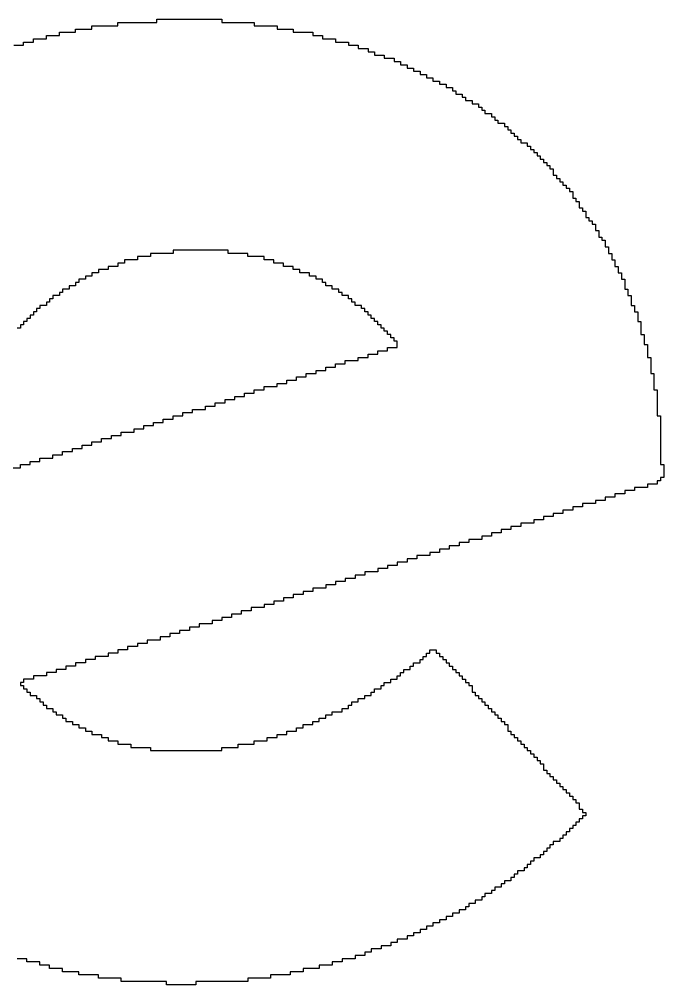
# Model space of a CAD drawing. Header units: millimetres. Extents: x -3.3 to 49.3, y -30.5 to 0.
# Drawn here: x 43.3 to 44.846, y -5.077 to -2.762 of the extents above; entities that cross this region are included whole.
import ezdxf

# ---------------------------------------------------------------- set-up
doc = ezdxf.new("R2010")
doc.units = ezdxf.units.MM
doc.layers.add('TopOverlay', color=2, linetype='Continuous')

msp = doc.modelspace()

# ---------------------------------------------------------------- linework, layer by layer
at = {"layer": 'TopOverlay'}
for p, q in [((43.4746, -2.7853), (43.4746, -2.7775)), ((43.4746, -2.7775), (43.5369, -2.7775)), ((43.5369, -2.7775), (43.5369, -2.7697)), ((43.5369, -2.7697), (43.6304, -2.7697)), ((43.6304, -2.7697), (43.6304, -2.7619)), ((43.6304, -2.7619), (43.7863, -2.7619)), ((43.7863, -2.7619), (43.7863, -2.7697)), ((43.7863, -2.7697), (43.8643, -2.7697)), ((43.8643, -2.7697), (43.8643, -2.7775)), ((43.8643, -2.7775), (43.9188, -2.7775)), ((43.9188, -2.7775), (43.9188, -2.7853)), ((43.3654, -2.8087), (43.3654, -2.8009)), ((43.3654, -2.8009), (43.3966, -2.8009)), ((43.3966, -2.8009), (43.3966, -2.7931)), ((43.3966, -2.7931), (43.4356, -2.7931)), ((43.4356, -2.7931), (43.4356, -2.7853)), ((43.4356, -2.7853), (43.4746, -2.7853)), ((43.9188, -2.7853), (43.9578, -2.7853)), ((43.9578, -2.7853), (43.9578, -2.7931)), ((43.9578, -2.7931), (44.0046, -2.7931)), ((44.0046, -2.7931), (44.0046, -2.8009)), ((44.0046, -2.8009), (44.0279, -2.8009)), ((44.0279, -2.8009), (44.0279, -2.8087)), ((43.3109, -2.8243), (43.3109, -2.8165)), ((43.3109, -2.8165), (43.3343, -2.8165)), ((43.3343, -2.8165), (43.3343, -2.8087)), ((43.3343, -2.8087), (43.3654, -2.8087)), ((44.0279, -2.8087), (44.0591, -2.8087)), ((44.0591, -2.8087), (44.0591, -2.8165)), ((44.0591, -2.8165), (44.0903, -2.8165)), ((44.0903, -2.8165), (44.0903, -2.8243)), ((43.2875, -2.8243), (43.3109, -2.8243)), ((44.0903, -2.8243), (44.1137, -2.8243)), ((44.1137, -2.8243), (44.1137, -2.8321)), ((44.1137, -2.8321), (44.1371, -2.8321)), ((44.1371, -2.8321), (44.1371, -2.8399)), ((44.1371, -2.8399), (44.1526, -2.8399)), ((44.1526, -2.8399), (44.1526, -2.8476)), ((44.1526, -2.8476), (44.176, -2.8476)), ((44.176, -2.8476), (44.176, -2.8554)), ((44.176, -2.8554), (44.1994, -2.8554)), ((44.1994, -2.8554), (44.1994, -2.8632)), ((44.1994, -2.8632), (44.215, -2.8632)), ((44.215, -2.8632), (44.215, -2.871)), ((44.215, -2.871), (44.2306, -2.871)), ((44.2306, -2.871), (44.2306, -2.8788)), ((44.2306, -2.8788), (44.2462, -2.8788)), ((44.2462, -2.8788), (44.2462, -2.8866)), ((44.2462, -2.8866), (44.2618, -2.8866)), ((44.2618, -2.8866), (44.2618, -2.8944)), ((44.2618, -2.8944), (44.2774, -2.8944)), ((44.2774, -2.8944), (44.2774, -2.9022)), ((44.2774, -2.9022), (44.2929, -2.9022)), ((44.2929, -2.9022), (44.2929, -2.91)), ((44.2929, -2.91), (44.3085, -2.91)), ((44.3085, -2.91), (44.3085, -2.9178)), ((44.3085, -2.9178), (44.3241, -2.9178)), ((44.3241, -2.9178), (44.3241, -2.9256)), ((44.3241, -2.9256), (44.3397, -2.9256)), ((44.3397, -2.9256), (44.3397, -2.9334)), ((44.3397, -2.9334), (44.3475, -2.9334)), ((44.3475, -2.9334), (44.3475, -2.9412)), ((44.3475, -2.9412), (44.3631, -2.9412)), ((44.3631, -2.9412), (44.3631, -2.949)), ((44.3631, -2.949), (44.3709, -2.949)), ((44.3709, -2.949), (44.3709, -2.9568)), ((44.3709, -2.9568), (44.3865, -2.9568)), ((44.3865, -2.9568), (44.3865, -2.9646)), ((44.3865, -2.9646), (44.4021, -2.9646)), ((44.4021, -2.9646), (44.4021, -2.9724)), ((44.4021, -2.9724), (44.4099, -2.9724)), ((44.4099, -2.9724), (44.4099, -2.9801)), ((44.4099, -2.9801), (44.4176, -2.9801)), ((44.4176, -2.9801), (44.4176, -2.9879)), ((44.4176, -2.9879), (44.4332, -2.9879)), ((44.4332, -2.9879), (44.4332, -2.9957)), ((44.4332, -2.9957), (44.441, -2.9957)), ((44.441, -2.9957), (44.441, -3.0035)), ((44.441, -3.0035), (44.4488, -3.0035)), ((44.4488, -3.0035), (44.4488, -3.0113)), ((44.4488, -3.0113), (44.4644, -3.0113)), ((44.4644, -3.0113), (44.4644, -3.0191)), ((44.4644, -3.0191), (44.4722, -3.0191)), ((44.4722, -3.0191), (44.4722, -3.0269)), ((44.4722, -3.0269), (44.48, -3.0269)), ((44.48, -3.0269), (44.48, -3.0347)), ((44.48, -3.0347), (44.4878, -3.0347)), ((44.4878, -3.0347), (44.4878, -3.0425)), ((44.4878, -3.0425), (44.4956, -3.0425)), ((44.4956, -3.0425), (44.4956, -3.0503)), ((44.4956, -3.0503), (44.5034, -3.0503)), ((44.5034, -3.0503), (44.5034, -3.0581)), ((44.5034, -3.0581), (44.519, -3.0581)), ((44.519, -3.0581), (44.519, -3.0659)), ((44.519, -3.0659), (44.5268, -3.0659)), ((44.5268, -3.0659), (44.5268, -3.0737)), ((44.5268, -3.0737), (44.5346, -3.0737)), ((44.5346, -3.0737), (44.5346, -3.0815)), ((44.5346, -3.0815), (44.5424, -3.0815)), ((44.5424, -3.0815), (44.5424, -3.0893)), ((44.5424, -3.0893), (44.5501, -3.0893)), ((44.5501, -3.0893), (44.5501, -3.0971)), ((44.5501, -3.0971), (44.5579, -3.0971)), ((44.5579, -3.0971), (44.5579, -3.1049)), ((44.5579, -3.1049), (44.5657, -3.1049)), ((44.5657, -3.1049), (44.5657, -3.1126)), ((44.5657, -3.1126), (44.5735, -3.1126)), ((44.5735, -3.1126), (44.5735, -3.1204)), ((44.5735, -3.1204), (44.5813, -3.1204)), ((44.5813, -3.1204), (44.5813, -3.136)), ((44.5813, -3.136), (44.5891, -3.136)), ((44.5891, -3.136), (44.5891, -3.1438)), ((44.5891, -3.1438), (44.5969, -3.1438)), ((44.5969, -3.1438), (44.5969, -3.1516)), ((44.5969, -3.1516), (44.6047, -3.1516)), ((44.6047, -3.1516), (44.6047, -3.1594)), ((44.6047, -3.1594), (44.6125, -3.1594)), ((44.6125, -3.1594), (44.6125, -3.1672)), ((44.6125, -3.1672), (44.6203, -3.1672)), ((44.6203, -3.1672), (44.6203, -3.175)), ((44.6203, -3.175), (44.6281, -3.175)), ((44.6281, -3.175), (44.6281, -3.1906)), ((44.6281, -3.1906), (44.6359, -3.1906)), ((44.6359, -3.1906), (44.6359, -3.1984)), ((44.6359, -3.1984), (44.6437, -3.1984)), ((44.6437, -3.1984), (44.6437, -3.214)), ((44.6437, -3.214), (44.6515, -3.214)), ((44.6515, -3.214), (44.6515, -3.2218)), ((44.6515, -3.2218), (44.6593, -3.2218)), ((44.6593, -3.2218), (44.6593, -3.2374)), ((44.6593, -3.2374), (44.6671, -3.2374)), ((44.6671, -3.2374), (44.6671, -3.2451)), ((44.6671, -3.2451), (44.6749, -3.2451)), ((44.6749, -3.2451), (44.6749, -3.2529)), ((44.6749, -3.2529), (44.6826, -3.2529)), ((44.6826, -3.2529), (44.6826, -3.2685)), ((44.6826, -3.2685), (44.6904, -3.2685)), ((44.6904, -3.2685), (44.6904, -3.2841)), ((44.6904, -3.2841), (44.6982, -3.2841)), ((44.6982, -3.2841), (44.6982, -3.2919)), ((44.6982, -3.2919), (44.706, -3.2919)), ((44.706, -3.2919), (44.706, -3.3075)), ((44.706, -3.3075), (44.7138, -3.3075)), ((44.7138, -3.3075), (44.7138, -3.3231)), ((43.6149, -3.3309), (43.5837, -3.3309)), ((43.5837, -3.3309), (43.5837, -3.3387)), ((43.6694, -3.3231), (43.6149, -3.3231)), ((43.6149, -3.3231), (43.6149, -3.3309)), ((43.8019, -3.3153), (43.6694, -3.3153)), ((43.6694, -3.3153), (43.6694, -3.3231)), ((43.8019, -3.3231), (43.8019, -3.3153)), ((43.8487, -3.3231), (43.8019, -3.3231)), ((43.8487, -3.3309), (43.8487, -3.3231)), ((43.8876, -3.3309), (43.8487, -3.3309)), ((43.8876, -3.3387), (43.8876, -3.3309)), ((44.7138, -3.3231), (44.7216, -3.3231)), ((44.7216, -3.3231), (44.7216, -3.3387)), ((43.5369, -3.3543), (43.5135, -3.3543)), ((43.5135, -3.3543), (43.5135, -3.3621)), ((43.5525, -3.3465), (43.5369, -3.3465)), ((43.5369, -3.3465), (43.5369, -3.3543)), ((43.5837, -3.3387), (43.5525, -3.3387)), ((43.5525, -3.3387), (43.5525, -3.3465)), ((43.911, -3.3387), (43.8876, -3.3387)), ((43.911, -3.3465), (43.911, -3.3387)), ((43.9344, -3.3465), (43.911, -3.3465)), ((43.9344, -3.3543), (43.9344, -3.3465)), ((43.9578, -3.3543), (43.9344, -3.3543)), ((43.9578, -3.3621), (43.9578, -3.3543)), ((44.7216, -3.3387), (44.7294, -3.3387)), ((44.7294, -3.3387), (44.7294, -3.3543)), ((44.7294, -3.3543), (44.7372, -3.3543)), ((44.7372, -3.3543), (44.7372, -3.3699)), ((43.4746, -3.3776), (43.459, -3.3776)), ((43.459, -3.3776), (43.459, -3.3854)), ((43.4901, -3.3699), (43.4746, -3.3699)), ((43.4746, -3.3699), (43.4746, -3.3776)), ((43.5135, -3.3621), (43.4901, -3.3621)), ((43.4901, -3.3621), (43.4901, -3.3699)), ((43.9734, -3.3621), (43.9578, -3.3621)), ((43.9734, -3.3699), (43.9734, -3.3621)), ((43.9968, -3.3699), (43.9734, -3.3699)), ((43.9968, -3.3776), (43.9968, -3.3699)), ((44.0124, -3.3776), (43.9968, -3.3776)), ((44.0124, -3.3854), (44.0124, -3.3776)), ((44.7372, -3.3699), (44.745, -3.3699)), ((44.745, -3.3699), (44.745, -3.3854)), ((43.4356, -3.401), (43.42, -3.401)), ((43.42, -3.401), (43.42, -3.4088)), ((43.4434, -3.3932), (43.4356, -3.3932)), ((43.4356, -3.3932), (43.4356, -3.401)), ((43.459, -3.3854), (43.4434, -3.3854)), ((43.4434, -3.3854), (43.4434, -3.3932)), ((44.0279, -3.3854), (44.0124, -3.3854)), ((44.0279, -3.3932), (44.0279, -3.3854)), ((44.0357, -3.3932), (44.0279, -3.3932)), ((44.0357, -3.401), (44.0357, -3.3932)), ((44.0513, -3.401), (44.0357, -3.401)), ((44.0513, -3.4088), (44.0513, -3.401)), ((44.745, -3.3854), (44.7528, -3.3854)), ((44.7528, -3.3854), (44.7528, -3.4088)), ((43.3966, -3.4244), (43.381, -3.4244)), ((43.381, -3.4244), (43.381, -3.4322)), ((43.4044, -3.4166), (43.3966, -3.4166)), ((43.3966, -3.4166), (43.3966, -3.4244)), ((43.42, -3.4088), (43.4044, -3.4088)), ((43.4044, -3.4088), (43.4044, -3.4166)), ((44.0669, -3.4088), (44.0513, -3.4088)), ((44.0669, -3.4166), (44.0669, -3.4088)), ((44.0747, -3.4166), (44.0669, -3.4166)), ((44.0747, -3.4244), (44.0747, -3.4166)), ((44.0903, -3.4244), (44.0747, -3.4244)), ((44.0903, -3.4322), (44.0903, -3.4244)), ((44.7528, -3.4088), (44.7606, -3.4088)), ((44.7606, -3.4088), (44.7606, -3.4244)), ((44.7606, -3.4244), (44.7684, -3.4244)), ((44.7684, -3.4244), (44.7684, -3.4478)), ((43.3654, -3.4478), (43.3499, -3.4478)), ((43.3499, -3.4478), (43.3499, -3.4556)), ((43.3732, -3.44), (43.3654, -3.44)), ((43.3654, -3.44), (43.3654, -3.4478)), ((43.381, -3.4322), (43.3732, -3.4322)), ((43.3732, -3.4322), (43.3732, -3.44)), ((44.0981, -3.4322), (44.0903, -3.4322)), ((44.0981, -3.44), (44.0981, -3.4322)), ((44.1059, -3.44), (44.0981, -3.44)), ((44.1059, -3.4478), (44.1059, -3.44)), ((44.1215, -3.4478), (44.1059, -3.4478)), ((44.1215, -3.4556), (44.1215, -3.4478)), ((44.7684, -3.4478), (44.7762, -3.4478)), ((44.7762, -3.4478), (44.7762, -3.4634)), ((43.3343, -3.4712), (43.3265, -3.4712)), ((43.3265, -3.4712), (43.3265, -3.479)), ((43.3421, -3.4634), (43.3343, -3.4634)), ((43.3343, -3.4634), (43.3343, -3.4712)), ((43.3499, -3.4556), (43.3421, -3.4556)), ((43.3421, -3.4556), (43.3421, -3.4634)), ((44.1293, -3.4556), (44.1215, -3.4556)), ((44.1293, -3.4634), (44.1293, -3.4556)), ((44.1371, -3.4634), (44.1293, -3.4634)), ((44.1371, -3.4712), (44.1371, -3.4634)), ((44.1449, -3.4712), (44.1371, -3.4712)), ((44.1449, -3.479), (44.1449, -3.4712)), ((44.7762, -3.4634), (44.784, -3.4634)), ((44.784, -3.4634), (44.784, -3.4868)), ((43.3109, -3.4946), (43.3031, -3.4946)), ((43.3031, -3.4946), (43.3031, -3.5024)), ((43.3187, -3.4868), (43.3109, -3.4868)), ((43.3109, -3.4868), (43.3109, -3.4946)), ((43.3265, -3.479), (43.3187, -3.479)), ((43.3187, -3.479), (43.3187, -3.4868)), ((44.1526, -3.479), (44.1449, -3.479)), ((44.1526, -3.4868), (44.1526, -3.479)), ((44.1604, -3.4868), (44.1526, -3.4868)), ((44.1604, -3.4946), (44.1604, -3.4868)), ((44.1682, -3.4946), (44.1604, -3.4946)), ((44.1682, -3.5024), (44.1682, -3.4946)), ((44.784, -3.4868), (44.7918, -3.4868)), ((44.7918, -3.4868), (44.7918, -3.5179)), ((43.3031, -3.5024), (43.2953, -3.5024)), ((44.176, -3.5024), (44.1682, -3.5024)), ((44.176, -3.5101), (44.176, -3.5024)), ((44.1838, -3.5101), (44.176, -3.5101)), ((44.1838, -3.5179), (44.1838, -3.5101)), ((44.1916, -3.5179), (44.1838, -3.5179)), ((44.1916, -3.5257), (44.1916, -3.5179)), ((44.7918, -3.5179), (44.7996, -3.5179)), ((44.7996, -3.5179), (44.7996, -3.5413)), ((44.1994, -3.5257), (44.1916, -3.5257)), ((44.1994, -3.5335), (44.1994, -3.5257)), ((44.2072, -3.5335), (44.1994, -3.5335)), ((44.2072, -3.5491), (44.2072, -3.5335)), ((44.7996, -3.5413), (44.8074, -3.5413)), ((44.8074, -3.5413), (44.8074, -3.5725)), ((44.1371, -3.5725), (44.1371, -3.5647)), ((44.1371, -3.5647), (44.1604, -3.5647)), ((44.1604, -3.5647), (44.1604, -3.5569)), ((44.1604, -3.5569), (44.1838, -3.5569)), ((44.1838, -3.5569), (44.1838, -3.5491)), ((44.1838, -3.5491), (44.2072, -3.5491)), ((44.0825, -3.5881), (44.0825, -3.5803)), ((44.0825, -3.5803), (44.1137, -3.5803)), ((44.1137, -3.5803), (44.1137, -3.5725)), ((44.1137, -3.5725), (44.1371, -3.5725)), ((44.8074, -3.5725), (44.8151, -3.5725)), ((44.8151, -3.5725), (44.8151, -3.6115)), ((44.0124, -3.6115), (44.0124, -3.6037)), ((44.0124, -3.6037), (44.0357, -3.6037)), ((44.0357, -3.6037), (44.0357, -3.5959)), ((44.0357, -3.5959), (44.0591, -3.5959)), ((44.0591, -3.5959), (44.0591, -3.5881)), ((44.0591, -3.5881), (44.0825, -3.5881)), ((43.9422, -3.6349), (43.9422, -3.6271)), ((43.9422, -3.6271), (43.9656, -3.6271)), ((43.9656, -3.6271), (43.9656, -3.6193)), ((43.9656, -3.6193), (43.989, -3.6193)), ((43.989, -3.6193), (43.989, -3.6115)), ((43.989, -3.6115), (44.0124, -3.6115)), ((44.8151, -3.6115), (44.8229, -3.6115)), ((44.8229, -3.6115), (44.8229, -3.6504)), ((43.8643, -3.6582), (43.8643, -3.6504)), ((43.8643, -3.6504), (43.8876, -3.6504)), ((43.8876, -3.6504), (43.8876, -3.6426)), ((43.8876, -3.6426), (43.9188, -3.6426)), ((43.9188, -3.6426), (43.9188, -3.6349)), ((43.9188, -3.6349), (43.9422, -3.6349)), ((44.8229, -3.6504), (44.8307, -3.6504)), ((44.8307, -3.6504), (44.8307, -3.7128)), ((43.7941, -3.6816), (43.7941, -3.6738)), ((43.7941, -3.6738), (43.8175, -3.6738)), ((43.8175, -3.6738), (43.8175, -3.666)), ((43.8175, -3.666), (43.8409, -3.666)), ((43.8409, -3.666), (43.8409, -3.6582)), ((43.8409, -3.6582), (43.8643, -3.6582)), ((43.7162, -3.705), (43.7162, -3.6972)), ((43.7162, -3.6972), (43.7474, -3.6972)), ((43.7474, -3.6972), (43.7474, -3.6894)), ((43.7474, -3.6894), (43.7707, -3.6894)), ((43.7707, -3.6894), (43.7707, -3.6816)), ((43.7707, -3.6816), (43.7941, -3.6816)), ((43.646, -3.7284), (43.646, -3.7206)), ((43.646, -3.7206), (43.6694, -3.7206)), ((43.6694, -3.7206), (43.6694, -3.7128)), ((43.6694, -3.7128), (43.6928, -3.7128)), ((43.6928, -3.7128), (43.6928, -3.705)), ((43.6928, -3.705), (43.7162, -3.705)), ((44.8307, -3.7128), (44.8385, -3.7128)), ((44.8385, -3.7128), (44.8385, -3.8297)), ((43.5759, -3.7518), (43.5759, -3.744)), ((43.5759, -3.744), (43.5993, -3.744)), ((43.5993, -3.744), (43.5993, -3.7362)), ((43.5993, -3.7362), (43.6226, -3.7362)), ((43.6226, -3.7362), (43.6226, -3.7284)), ((43.6226, -3.7284), (43.646, -3.7284)), ((43.4979, -3.7751), (43.4979, -3.7674)), ((43.4979, -3.7674), (43.5213, -3.7674)), ((43.5213, -3.7674), (43.5213, -3.7596)), ((43.5213, -3.7596), (43.5447, -3.7596)), ((43.5447, -3.7596), (43.5447, -3.7518)), ((43.5447, -3.7518), (43.5759, -3.7518)), ((43.4278, -3.7985), (43.4278, -3.7907)), ((43.4278, -3.7907), (43.4512, -3.7907)), ((43.4512, -3.7907), (43.4512, -3.7829)), ((43.4512, -3.7829), (43.4746, -3.7829)), ((43.4746, -3.7829), (43.4746, -3.7751)), ((43.4746, -3.7751), (43.4979, -3.7751)), ((43.3499, -3.8219), (43.3499, -3.8141)), ((43.3499, -3.8141), (43.381, -3.8141)), ((43.381, -3.8141), (43.381, -3.8063)), ((43.381, -3.8063), (43.4044, -3.8063)), ((43.4044, -3.8063), (43.4044, -3.7985)), ((43.4044, -3.7985), (43.4278, -3.7985)), ((43.2797, -3.8375), (43.3031, -3.8375)), ((43.3031, -3.8375), (43.3031, -3.8297)), ((43.3031, -3.8297), (43.3265, -3.8297)), ((43.3265, -3.8297), (43.3265, -3.8219)), ((43.3265, -3.8219), (43.3499, -3.8219)), ((44.8385, -3.8297), (44.8463, -3.8297)), ((44.8463, -3.8297), (44.8463, -3.8609)), ((44.8463, -3.8609), (44.8385, -3.8609)), ((44.8385, -3.8609), (44.8385, -3.8687)), ((44.8074, -3.8843), (44.7762, -3.8843)), ((44.7762, -3.8843), (44.7762, -3.8921)), ((44.8307, -3.8765), (44.8074, -3.8765)), ((44.8074, -3.8765), (44.8074, -3.8843)), ((44.8385, -3.8687), (44.8307, -3.8687)), ((44.8307, -3.8687), (44.8307, -3.8765)), ((44.7294, -3.9076), (44.706, -3.9076)), ((44.706, -3.9076), (44.706, -3.9154)), ((44.7528, -3.8999), (44.7294, -3.8999)), ((44.7294, -3.8999), (44.7294, -3.9076)), ((44.7762, -3.8921), (44.7528, -3.8921)), ((44.7528, -3.8921), (44.7528, -3.8999)), ((44.6515, -3.931), (44.6281, -3.931)), ((44.6281, -3.931), (44.6281, -3.9388)), ((44.6826, -3.9232), (44.6515, -3.9232)), ((44.6515, -3.9232), (44.6515, -3.931)), ((44.706, -3.9154), (44.6826, -3.9154)), ((44.6826, -3.9154), (44.6826, -3.9232)), ((44.5813, -3.9544), (44.5579, -3.9544)), ((44.5579, -3.9544), (44.5579, -3.9622)), ((44.6047, -3.9466), (44.5813, -3.9466)), ((44.5813, -3.9466), (44.5813, -3.9544)), ((44.6281, -3.9388), (44.6047, -3.9388)), ((44.6047, -3.9388), (44.6047, -3.9466)), ((44.5034, -3.9778), (44.48, -3.9778)), ((44.48, -3.9778), (44.48, -3.9856)), ((44.5346, -3.97), (44.5034, -3.97)), ((44.5034, -3.97), (44.5034, -3.9778)), ((44.5579, -3.9622), (44.5346, -3.9622)), ((44.5346, -3.9622), (44.5346, -3.97)), ((44.4332, -4.0012), (44.4099, -4.0012)), ((44.4099, -4.0012), (44.4099, -4.009)), ((44.4566, -3.9934), (44.4332, -3.9934)), ((44.4332, -3.9934), (44.4332, -4.0012)), ((44.48, -3.9856), (44.4566, -3.9856)), ((44.4566, -3.9856), (44.4566, -3.9934)), ((44.3553, -4.0246), (44.3319, -4.0246)), ((44.3319, -4.0246), (44.3319, -4.0324)), ((44.3787, -4.0168), (44.3553, -4.0168)), ((44.3553, -4.0168), (44.3553, -4.0246)), ((44.4099, -4.009), (44.3787, -4.009)), ((44.3787, -4.009), (44.3787, -4.0168)), ((44.2851, -4.0479), (44.254, -4.0479)), ((44.254, -4.0479), (44.254, -4.0557)), ((44.3085, -4.0401), (44.2851, -4.0401)), ((44.2851, -4.0401), (44.2851, -4.0479)), ((44.3319, -4.0324), (44.3085, -4.0324)), ((44.3085, -4.0324), (44.3085, -4.0401)), ((44.2072, -4.0713), (44.1838, -4.0713)), ((44.1838, -4.0713), (44.1838, -4.0791)), ((44.2306, -4.0635), (44.2072, -4.0635)), ((44.2072, -4.0635), (44.2072, -4.0713)), ((44.254, -4.0557), (44.2306, -4.0557)), ((44.2306, -4.0557), (44.2306, -4.0635)), ((44.1293, -4.0947), (44.1059, -4.0947)), ((44.1059, -4.0947), (44.1059, -4.1025)), ((44.1604, -4.0869), (44.1293, -4.0869)), ((44.1293, -4.0869), (44.1293, -4.0947)), ((44.1838, -4.0791), (44.1604, -4.0791)), ((44.1604, -4.0791), (44.1604, -4.0869)), ((44.0591, -4.1181), (44.0357, -4.1181)), ((44.0357, -4.1181), (44.0357, -4.1259)), ((44.0825, -4.1103), (44.0591, -4.1103)), ((44.0591, -4.1103), (44.0591, -4.1181)), ((44.1059, -4.1025), (44.0825, -4.1025)), ((44.0825, -4.1025), (44.0825, -4.1103)), ((43.9812, -4.1415), (43.9578, -4.1415)), ((43.9578, -4.1415), (43.9578, -4.1493)), ((44.0046, -4.1337), (43.9812, -4.1337)), ((43.9812, -4.1337), (43.9812, -4.1415)), ((44.0357, -4.1259), (44.0046, -4.1259)), ((44.0046, -4.1259), (44.0046, -4.1337)), ((43.911, -4.1649), (43.8876, -4.1649)), ((43.8876, -4.1649), (43.8876, -4.1726)), ((43.9344, -4.1571), (43.911, -4.1571)), ((43.911, -4.1571), (43.911, -4.1649)), ((43.9578, -4.1493), (43.9344, -4.1493)), ((43.9344, -4.1493), (43.9344, -4.1571)), ((43.8331, -4.1882), (43.8097, -4.1882)), ((43.8097, -4.1882), (43.8097, -4.196)), ((43.8565, -4.1804), (43.8331, -4.1804)), ((43.8331, -4.1804), (43.8331, -4.1882)), ((43.8876, -4.1726), (43.8565, -4.1726)), ((43.8565, -4.1726), (43.8565, -4.1804)), ((43.7629, -4.2116), (43.7318, -4.2116)), ((43.7318, -4.2116), (43.7318, -4.2194)), ((43.7863, -4.2038), (43.7629, -4.2038)), ((43.7629, -4.2038), (43.7629, -4.2116)), ((43.8097, -4.196), (43.7863, -4.196)), ((43.7863, -4.196), (43.7863, -4.2038)), ((43.685, -4.235), (43.6616, -4.235)), ((43.6616, -4.235), (43.6616, -4.2428)), ((43.7084, -4.2272), (43.685, -4.2272)), ((43.685, -4.2272), (43.685, -4.235)), ((43.7318, -4.2194), (43.7084, -4.2194)), ((43.7084, -4.2194), (43.7084, -4.2272)), ((43.6071, -4.2584), (43.5837, -4.2584)), ((43.5837, -4.2584), (43.5837, -4.2662)), ((43.6382, -4.2506), (43.6071, -4.2506)), ((43.6071, -4.2506), (43.6071, -4.2584)), ((43.6616, -4.2428), (43.6382, -4.2428)), ((43.6382, -4.2428), (43.6382, -4.2506)), ((43.5369, -4.2818), (43.5135, -4.2818)), ((43.5135, -4.2818), (43.5135, -4.2896)), ((43.5603, -4.274), (43.5369, -4.274)), ((43.5369, -4.274), (43.5369, -4.2818)), ((43.5837, -4.2662), (43.5603, -4.2662)), ((43.5603, -4.2662), (43.5603, -4.274)), ((44.2774, -4.2896), (44.2774, -4.2818)), ((44.2774, -4.2818), (44.2851, -4.2818)), ((44.2851, -4.2818), (44.2851, -4.274)), ((44.2851, -4.274), (44.3007, -4.274)), ((44.3007, -4.274), (44.3007, -4.2818)), ((44.3007, -4.2818), (44.3085, -4.2818)), ((44.3085, -4.2818), (44.3085, -4.2896)), ((43.459, -4.3051), (43.4356, -4.3051)), ((43.4356, -4.3051), (43.4356, -4.3129)), ((43.4824, -4.2974), (43.459, -4.2974)), ((43.459, -4.2974), (43.459, -4.3051)), ((43.5135, -4.2896), (43.4824, -4.2896)), ((43.4824, -4.2896), (43.4824, -4.2974)), ((44.2462, -4.3129), (44.2462, -4.3051)), ((44.2462, -4.3051), (44.2618, -4.3051)), ((44.2618, -4.3051), (44.2618, -4.2974)), ((44.2618, -4.2974), (44.2696, -4.2974)), ((44.2696, -4.2974), (44.2696, -4.2896)), ((44.2696, -4.2896), (44.2774, -4.2896)), ((44.3085, -4.2896), (44.3163, -4.2896)), ((44.3163, -4.2896), (44.3163, -4.2974)), ((44.3163, -4.2974), (44.3241, -4.2974)), ((44.3241, -4.2974), (44.3241, -4.3051)), ((44.3241, -4.3051), (44.3319, -4.3051)), ((44.3319, -4.3051), (44.3319, -4.3129)), ((43.3888, -4.3285), (43.3654, -4.3285)), ((43.3654, -4.3285), (43.3654, -4.3363)), ((43.4122, -4.3207), (43.3888, -4.3207)), ((43.3888, -4.3207), (43.3888, -4.3285)), ((43.4356, -4.3129), (43.4122, -4.3129)), ((43.4122, -4.3129), (43.4122, -4.3207)), ((44.215, -4.3363), (44.215, -4.3285)), ((44.215, -4.3285), (44.2228, -4.3285)), ((44.2228, -4.3285), (44.2228, -4.3207)), ((44.2228, -4.3207), (44.2384, -4.3207)), ((44.2384, -4.3207), (44.2384, -4.3129)), ((44.2384, -4.3129), (44.2462, -4.3129)), ((44.3319, -4.3129), (44.3397, -4.3129)), ((44.3397, -4.3129), (44.3397, -4.3207)), ((44.3397, -4.3207), (44.3475, -4.3207)), ((44.3475, -4.3207), (44.3475, -4.3285)), ((44.3475, -4.3285), (44.3553, -4.3285)), ((44.3553, -4.3285), (44.3553, -4.3363)), ((43.3109, -4.3519), (43.3031, -4.3519)), ((43.3031, -4.3519), (43.3031, -4.3597)), ((43.3343, -4.3441), (43.3109, -4.3441)), ((43.3109, -4.3441), (43.3109, -4.3519)), ((43.3654, -4.3363), (43.3343, -4.3363)), ((43.3343, -4.3363), (43.3343, -4.3441)), ((44.176, -4.3597), (44.176, -4.3519)), ((44.176, -4.3519), (44.1916, -4.3519)), ((44.1916, -4.3519), (44.1916, -4.3441)), ((44.1916, -4.3441), (44.2072, -4.3441)), ((44.2072, -4.3441), (44.2072, -4.3363)), ((44.2072, -4.3363), (44.215, -4.3363)), ((44.3553, -4.3363), (44.3631, -4.3363)), ((44.3631, -4.3363), (44.3631, -4.3441)), ((44.3631, -4.3441), (44.3709, -4.3441)), ((44.3709, -4.3441), (44.3709, -4.3519)), ((44.3709, -4.3519), (44.3787, -4.3519)), ((44.3787, -4.3519), (44.3787, -4.3597)), ((43.3031, -4.3597), (43.3109, -4.3597)), ((43.3109, -4.3597), (43.3109, -4.3675)), ((43.3109, -4.3675), (43.3187, -4.3675)), ((43.3187, -4.3675), (43.3187, -4.3753)), ((44.1526, -4.3753), (44.1526, -4.3675)), ((44.1526, -4.3675), (44.1682, -4.3675)), ((44.1682, -4.3675), (44.1682, -4.3597)), ((44.1682, -4.3597), (44.176, -4.3597)), ((44.3787, -4.3597), (44.3865, -4.3597)), ((44.3865, -4.3597), (44.3865, -4.3753)), ((43.3187, -4.3753), (43.3265, -4.3753)), ((43.3265, -4.3753), (43.3265, -4.3831)), ((43.3265, -4.3831), (43.3421, -4.3831)), ((43.3421, -4.3831), (43.3421, -4.3909)), ((43.3421, -4.3909), (43.3499, -4.3909)), ((43.3499, -4.3909), (43.3499, -4.3987)), ((44.1137, -4.3987), (44.1137, -4.3909)), ((44.1137, -4.3909), (44.1293, -4.3909)), ((44.1293, -4.3909), (44.1293, -4.3831)), ((44.1293, -4.3831), (44.1449, -4.3831)), ((44.1449, -4.3831), (44.1449, -4.3753)), ((44.1449, -4.3753), (44.1526, -4.3753)), ((44.3865, -4.3753), (44.3943, -4.3753)), ((44.3943, -4.3753), (44.3943, -4.3831)), ((44.3943, -4.3831), (44.4021, -4.3831)), ((44.4021, -4.3831), (44.4021, -4.3909)), ((44.4021, -4.3909), (44.4099, -4.3909)), ((44.4099, -4.3909), (44.4099, -4.3987)), ((43.3499, -4.3987), (43.3576, -4.3987)), ((43.3576, -4.3987), (43.3576, -4.4065)), ((43.3576, -4.4065), (43.3654, -4.4065)), ((43.3654, -4.4065), (43.3654, -4.4143)), ((43.3654, -4.4143), (43.381, -4.4143)), ((43.381, -4.4143), (43.381, -4.4221)), ((44.0747, -4.4221), (44.0747, -4.4143)), ((44.0747, -4.4143), (44.0903, -4.4143)), ((44.0903, -4.4143), (44.0903, -4.4065)), ((44.0903, -4.4065), (44.0981, -4.4065)), ((44.0981, -4.4065), (44.0981, -4.3987)), ((44.0981, -4.3987), (44.1137, -4.3987)), ((44.4099, -4.3987), (44.4176, -4.3987)), ((44.4176, -4.3987), (44.4176, -4.4065)), ((44.4176, -4.4065), (44.4254, -4.4065)), ((44.4254, -4.4065), (44.4254, -4.4143)), ((44.4254, -4.4143), (44.4332, -4.4143)), ((44.4332, -4.4143), (44.4332, -4.4221)), ((43.381, -4.4221), (43.3888, -4.4221)), ((43.3888, -4.4221), (43.3888, -4.4299)), ((43.3888, -4.4299), (43.4044, -4.4299)), ((43.4044, -4.4299), (43.4044, -4.4376)), ((43.4044, -4.4376), (43.4122, -4.4376)), ((43.4122, -4.4376), (43.4122, -4.4454)), ((44.0201, -4.4454), (44.0201, -4.4376)), ((44.0201, -4.4376), (44.0357, -4.4376)), ((44.0357, -4.4376), (44.0357, -4.4299)), ((44.0357, -4.4299), (44.0513, -4.4299)), ((44.0513, -4.4299), (44.0513, -4.4221)), ((44.0513, -4.4221), (44.0747, -4.4221)), ((44.4332, -4.4221), (44.441, -4.4221)), ((44.441, -4.4221), (44.441, -4.4299)), ((44.441, -4.4299), (44.4488, -4.4299)), ((44.4488, -4.4299), (44.4488, -4.4376)), ((44.4488, -4.4376), (44.4566, -4.4376)), ((44.4566, -4.4376), (44.4566, -4.4454)), ((43.4122, -4.4454), (43.4278, -4.4454)), ((43.4278, -4.4454), (43.4278, -4.4532)), ((43.4278, -4.4532), (43.4434, -4.4532)), ((43.4434, -4.4532), (43.4434, -4.461)), ((43.4434, -4.461), (43.459, -4.461)), ((43.459, -4.461), (43.459, -4.4688)), ((43.9656, -4.4688), (43.9656, -4.461)), ((43.9656, -4.461), (43.9812, -4.461)), ((43.9812, -4.461), (43.9812, -4.4532)), ((43.9812, -4.4532), (44.0046, -4.4532)), ((44.0046, -4.4532), (44.0046, -4.4454)), ((44.0046, -4.4454), (44.0201, -4.4454)), ((44.4566, -4.4454), (44.4644, -4.4454)), ((44.4644, -4.4454), (44.4644, -4.4532)), ((44.4644, -4.4532), (44.4722, -4.4532)), ((44.4722, -4.4532), (44.4722, -4.4688)), ((43.459, -4.4688), (43.4746, -4.4688)), ((43.4746, -4.4688), (43.4746, -4.4766)), ((43.4746, -4.4766), (43.4979, -4.4766)), ((43.4979, -4.4766), (43.4979, -4.4844)), ((43.4979, -4.4844), (43.5135, -4.4844)), ((43.5135, -4.4844), (43.5135, -4.4922)), ((43.8954, -4.4922), (43.8954, -4.4844)), ((43.8954, -4.4844), (43.9188, -4.4844)), ((43.9188, -4.4844), (43.9188, -4.4766)), ((43.9188, -4.4766), (43.9422, -4.4766)), ((43.9422, -4.4766), (43.9422, -4.4688)), ((43.9422, -4.4688), (43.9656, -4.4688)), ((44.4722, -4.4688), (44.48, -4.4688)), ((44.48, -4.4688), (44.48, -4.4766)), ((44.48, -4.4766), (44.4878, -4.4766)), ((44.4878, -4.4766), (44.4878, -4.4844)), ((44.4878, -4.4844), (44.4956, -4.4844)), ((44.4956, -4.4844), (44.4956, -4.4922)), ((43.5135, -4.4922), (43.5369, -4.4922)), ((43.5369, -4.4922), (43.5369, -4.5)), ((43.5369, -4.5), (43.5681, -4.5)), ((43.5681, -4.5), (43.5681, -4.5078)), ((43.5681, -4.5078), (43.6149, -4.5078)), ((43.6149, -4.5078), (43.6149, -4.5156)), ((43.7863, -4.5156), (43.7863, -4.5078)), ((43.7863, -4.5078), (43.8253, -4.5078)), ((43.8253, -4.5078), (43.8253, -4.5)), ((43.8253, -4.5), (43.8643, -4.5)), ((43.8643, -4.5), (43.8643, -4.4922)), ((43.8643, -4.4922), (43.8954, -4.4922)), ((44.4956, -4.4922), (44.5034, -4.4922)), ((44.5034, -4.4922), (44.5034, -4.5)), ((44.5034, -4.5), (44.5112, -4.5)), ((44.5112, -4.5), (44.5112, -4.5078)), ((44.5112, -4.5078), (44.519, -4.5078)), ((44.519, -4.5078), (44.519, -4.5156)), ((43.6149, -4.5156), (43.7863, -4.5156)), ((44.519, -4.5156), (44.5268, -4.5156)), ((44.5268, -4.5156), (44.5268, -4.5234)), ((44.5268, -4.5234), (44.5346, -4.5234)), ((44.5346, -4.5234), (44.5346, -4.5312)), ((44.5346, -4.5312), (44.5424, -4.5312)), ((44.5424, -4.5312), (44.5424, -4.539)), ((44.5424, -4.539), (44.5501, -4.539)), ((44.5501, -4.539), (44.5501, -4.5468)), ((44.5501, -4.5468), (44.5579, -4.5468)), ((44.5579, -4.5468), (44.5579, -4.5624)), ((44.5579, -4.5624), (44.5657, -4.5624)), ((44.5657, -4.5624), (44.5657, -4.5701)), ((44.5657, -4.5701), (44.5735, -4.5701)), ((44.5735, -4.5701), (44.5735, -4.5779)), ((44.5735, -4.5779), (44.5813, -4.5779)), ((44.5813, -4.5779), (44.5813, -4.5857)), ((44.5813, -4.5857), (44.5891, -4.5857)), ((44.5891, -4.5857), (44.5891, -4.5935)), ((44.5891, -4.5935), (44.5969, -4.5935)), ((44.5969, -4.5935), (44.5969, -4.6013)), ((44.5969, -4.6013), (44.6047, -4.6013)), ((44.6047, -4.6013), (44.6047, -4.6091)), ((44.6047, -4.6091), (44.6125, -4.6091)), ((44.6125, -4.6091), (44.6125, -4.6169)), ((44.6125, -4.6169), (44.6203, -4.6169)), ((44.6203, -4.6169), (44.6203, -4.6247)), ((44.6203, -4.6247), (44.6281, -4.6247)), ((44.6281, -4.6247), (44.6281, -4.6325)), ((44.6281, -4.6325), (44.6359, -4.6325)), ((44.6359, -4.6325), (44.6359, -4.6403)), ((44.6359, -4.6403), (44.6437, -4.6403)), ((44.6437, -4.6403), (44.6437, -4.6559)), ((44.6437, -4.6559), (44.6515, -4.6559)), ((44.6515, -4.6559), (44.6515, -4.6637)), ((44.6515, -4.6637), (44.6593, -4.6637)), ((44.6593, -4.6715), (44.6515, -4.6715)), ((44.6515, -4.6715), (44.6515, -4.6793)), ((44.6593, -4.6637), (44.6593, -4.6715)), ((44.6359, -4.6949), (44.6281, -4.6949)), ((44.6281, -4.6949), (44.6281, -4.7026)), ((44.6437, -4.6871), (44.6359, -4.6871)), ((44.6359, -4.6871), (44.6359, -4.6949)), ((44.6515, -4.6793), (44.6437, -4.6793)), ((44.6437, -4.6793), (44.6437, -4.6871)), ((44.6125, -4.7182), (44.6047, -4.7182)), ((44.6047, -4.7182), (44.6047, -4.726)), ((44.6203, -4.7104), (44.6125, -4.7104)), ((44.6125, -4.7104), (44.6125, -4.7182)), ((44.6281, -4.7026), (44.6203, -4.7026)), ((44.6203, -4.7026), (44.6203, -4.7104)), ((44.5813, -4.7416), (44.5735, -4.7416)), ((44.5735, -4.7416), (44.5735, -4.7494)), ((44.5969, -4.7338), (44.5813, -4.7338)), ((44.5813, -4.7338), (44.5813, -4.7416)), ((44.6047, -4.726), (44.5969, -4.726)), ((44.5969, -4.726), (44.5969, -4.7338)), ((44.5579, -4.765), (44.5501, -4.765)), ((44.5501, -4.765), (44.5501, -4.7728)), ((44.5657, -4.7572), (44.5579, -4.7572)), ((44.5579, -4.7572), (44.5579, -4.765)), ((44.5735, -4.7494), (44.5657, -4.7494)), ((44.5657, -4.7494), (44.5657, -4.7572)), ((44.5268, -4.7884), (44.519, -4.7884)), ((44.519, -4.7884), (44.519, -4.7962)), ((44.5346, -4.7806), (44.5268, -4.7806)), ((44.5268, -4.7806), (44.5268, -4.7884)), ((44.5501, -4.7728), (44.5346, -4.7728)), ((44.5346, -4.7728), (44.5346, -4.7806)), ((44.4956, -4.8118), (44.4878, -4.8118)), ((44.4878, -4.8118), (44.4878, -4.8196)), ((44.5112, -4.804), (44.4956, -4.804)), ((44.4956, -4.804), (44.4956, -4.8118)), ((44.519, -4.7962), (44.5112, -4.7962)), ((44.5112, -4.7962), (44.5112, -4.804)), ((44.4644, -4.8351), (44.4566, -4.8351)), ((44.4566, -4.8351), (44.4566, -4.8429)), ((44.48, -4.8274), (44.4644, -4.8274)), ((44.4644, -4.8274), (44.4644, -4.8351)), ((44.4878, -4.8196), (44.48, -4.8196)), ((44.48, -4.8196), (44.48, -4.8274)), ((44.4332, -4.8585), (44.4176, -4.8585)), ((44.4176, -4.8585), (44.4176, -4.8663)), ((44.441, -4.8507), (44.4332, -4.8507)), ((44.4332, -4.8507), (44.4332, -4.8585)), ((44.4566, -4.8429), (44.441, -4.8429)), ((44.441, -4.8429), (44.441, -4.8507)), ((44.3943, -4.8819), (44.3787, -4.8819)), ((44.3787, -4.8819), (44.3787, -4.8897)), ((44.4099, -4.8741), (44.3943, -4.8741)), ((44.3943, -4.8741), (44.3943, -4.8819)), ((44.4176, -4.8663), (44.4099, -4.8663)), ((44.4099, -4.8663), (44.4099, -4.8741)), ((44.3553, -4.9053), (44.3397, -4.9053)), ((44.3397, -4.9053), (44.3397, -4.9131)), ((44.3709, -4.8975), (44.3553, -4.8975)), ((44.3553, -4.8975), (44.3553, -4.9053)), ((44.3787, -4.8897), (44.3709, -4.8897)), ((44.3709, -4.8897), (44.3709, -4.8975)), ((44.3085, -4.9287), (44.2929, -4.9287)), ((44.2929, -4.9287), (44.2929, -4.9365)), ((44.3241, -4.9209), (44.3085, -4.9209)), ((44.3085, -4.9209), (44.3085, -4.9287)), ((44.3397, -4.9131), (44.3241, -4.9131)), ((44.3241, -4.9131), (44.3241, -4.9209)), ((44.2618, -4.9521), (44.2462, -4.9521)), ((44.2462, -4.9521), (44.2462, -4.9599)), ((44.2774, -4.9443), (44.2618, -4.9443)), ((44.2618, -4.9443), (44.2618, -4.9521)), ((44.2929, -4.9365), (44.2774, -4.9365)), ((44.2774, -4.9365), (44.2774, -4.9443)), ((44.2072, -4.9754), (44.1916, -4.9754)), ((44.1916, -4.9754), (44.1916, -4.9832)), ((44.2306, -4.9676), (44.2072, -4.9676)), ((44.2072, -4.9676), (44.2072, -4.9754)), ((44.2462, -4.9599), (44.2306, -4.9599)), ((44.2306, -4.9599), (44.2306, -4.9676)), ((44.1449, -4.9988), (44.1293, -4.9988)), ((44.1293, -4.9988), (44.1293, -5.0066)), ((44.1682, -4.991), (44.1449, -4.991)), ((44.1449, -4.991), (44.1449, -4.9988)), ((44.1916, -4.9832), (44.1682, -4.9832)), ((44.1682, -4.9832), (44.1682, -4.991)), ((43.3187, -5.0144), (43.2953, -5.0144)), ((43.3187, -5.0222), (43.3187, -5.0144)), ((43.3499, -5.0222), (43.3187, -5.0222)), ((43.3499, -5.03), (43.3499, -5.0222)), ((44.0747, -5.0222), (44.0513, -5.0222)), ((44.0513, -5.0222), (44.0513, -5.03)), ((44.1059, -5.0144), (44.0747, -5.0144)), ((44.0747, -5.0144), (44.0747, -5.0222)), ((44.1293, -5.0066), (44.1059, -5.0066)), ((44.1059, -5.0066), (44.1059, -5.0144)), ((43.3732, -5.03), (43.3499, -5.03)), ((43.3732, -5.0378), (43.3732, -5.03)), ((43.4044, -5.0378), (43.3732, -5.0378)), ((43.4044, -5.0456), (43.4044, -5.0378)), ((43.4434, -5.0456), (43.4044, -5.0456)), ((43.4434, -5.0534), (43.4434, -5.0456)), ((43.9812, -5.0456), (43.95, -5.0456)), ((43.95, -5.0456), (43.95, -5.0534)), ((44.0201, -5.0378), (43.9812, -5.0378)), ((43.9812, -5.0378), (43.9812, -5.0456)), ((44.0513, -5.03), (44.0201, -5.03)), ((44.0201, -5.03), (44.0201, -5.0378)), ((43.4901, -5.0534), (43.4434, -5.0534)), ((43.4901, -5.0612), (43.4901, -5.0534)), ((43.5447, -5.0612), (43.4901, -5.0612)), ((43.5447, -5.069), (43.5447, -5.0612)), ((43.6538, -5.069), (43.5447, -5.069)), ((43.6538, -5.0768), (43.6538, -5.069)), ((43.8487, -5.069), (43.724, -5.069)), ((43.724, -5.069), (43.724, -5.0768)), ((43.9032, -5.0612), (43.8487, -5.0612)), ((43.8487, -5.0612), (43.8487, -5.069)), ((43.95, -5.0534), (43.9032, -5.0534)), ((43.9032, -5.0534), (43.9032, -5.0612)), ((43.724, -5.0768), (43.6538, -5.0768))]:
    msp.add_line(p, q, dxfattribs=at)

doc.saveas('drawing.dxf')
